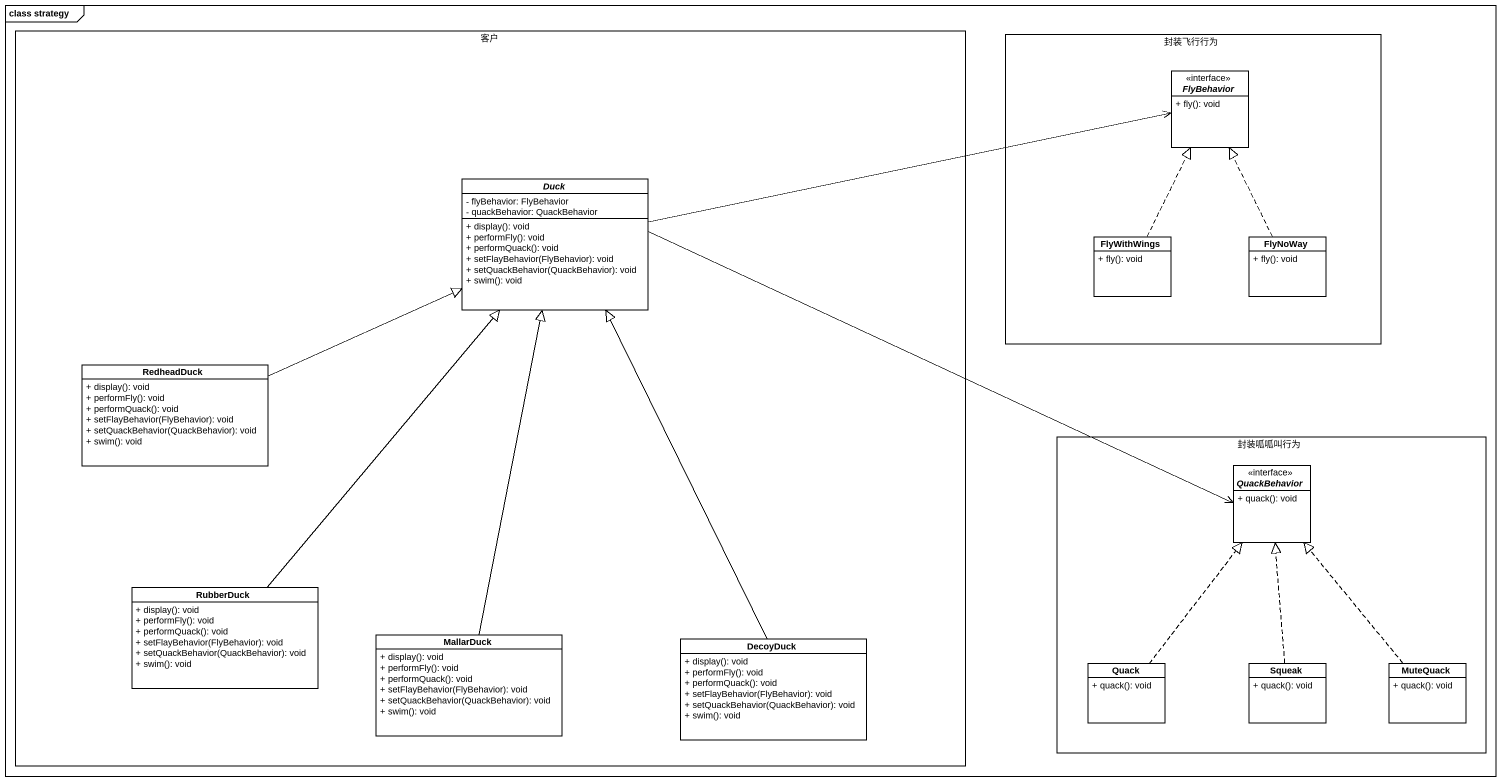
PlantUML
@startuml
mainframe class strategy
hide circle
hide empty members
skinparam classAttributeIconSize 0
rectangle 客户 {
  abstract class Duck {
    - flyBehavior: FlyBehavior
    - quackBehavior: QuackBehavior
    + display(): void
    + performFly(): void
    + performQuack(): void
    + setFlayBehavior(FlyBehavior): void
    + setQuackBehavior(QuackBehavior): void
    + swim(): void
  }
  class RedheadDuck {
    + display(): void
    + performFly(): void
    + performQuack(): void
    + setFlayBehavior(FlyBehavior): void
    + setQuackBehavior(QuackBehavior): void
    + swim(): void
  }
  class RubberDuck {
    + display(): void
    + performFly(): void
    + performQuack(): void
    + setFlayBehavior(FlyBehavior): void
    + setQuackBehavior(QuackBehavior): void
    + swim(): void
  }
  class MallarDuck {
    + display(): void
    + performFly(): void
    + performQuack(): void
    + setFlayBehavior(FlyBehavior): void
    + setQuackBehavior(QuackBehavior): void
    + swim(): void
  }
  class DecoyDuck {
    + display(): void
    + performFly(): void
    + performQuack(): void
    + setFlayBehavior(FlyBehavior): void
    + setQuackBehavior(QuackBehavior): void
    + swim(): void
  }
}
rectangle 封装飞行行为 {
  interface FlyBehavior <<interface>> {
    + fly(): void
  }
  class FlyWithWings {
    + fly(): void
  }
  class FlyNoWay {
    + fly(): void
  }
}
rectangle 封装呱呱叫行为 {
  interface QuackBehavior <<interface>> {
    + quack(): void
  }
  class Quack {
    + quack(): void
  }
  class Squeak {
    + quack(): void
  }
  class MuteQuack {
    + quack(): void
  }
}
Duck -right-> FlyBehavior
Duck -right-> QuackBehavior
FlyWithWings .up.|> FlyBehavior
FlyNoWay .up.|> FlyBehavior
RedheadDuck -right-|> Duck
RubberDuck -up-|> Duck
MallarDuck -up-|> Duck
DecoyDuck -up-|> Duck
Quack .up.|> QuackBehavior
Squeak .up.|> QuackBehavior
MuteQuack .up.|> QuackBehavior
@enduml
